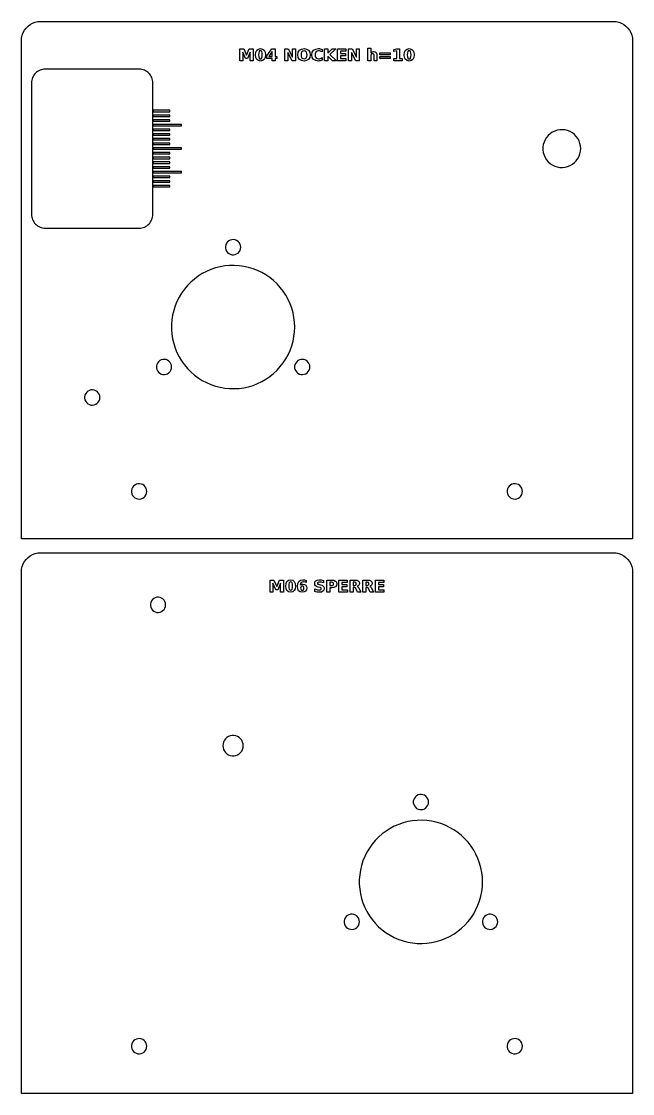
# Model space of a CAD drawing. Header units: millimetres. Extents: x 0 to 263, y 0 to 228.
# Drawn here: x 0 to 130.2, y 0 to 228.3 of the extents above; entities that cross this region are included whole.
import ezdxf

# ---------------------------------------------------------------- set-up
doc = ezdxf.new("R2010")
doc.units = ezdxf.units.MM
doc.layers.add('CUT', color=1, linetype='Continuous')
doc.layers.add('ENGRAVE', color=5, linetype='Continuous')

msp = doc.modelspace()

# ---------------------------------------------------------------- linework, layer by layer
at = {"layer": 'CUT'}
for points in [[(0, 224.2277), (0.0413, 224.805), (0.1649, 225.3731), (0.3681, 225.9179), (0.6467, 226.4282), (0.9952, 226.8937), (1.4063, 227.3048), (1.8718, 227.6533), (2.3821, 227.9319), (2.9269, 228.1351), (3.495, 228.2587), (4.0723, 228.3), (126.0777, 228.3), (126.655, 228.2587), (127.2231, 228.1351), (127.7679, 227.9319), (128.2782, 227.6533), (128.7437, 227.3048), (129.1548, 226.8937), (129.5033, 226.4282), (129.7819, 225.9179), (129.9851, 225.3731), (130.1087, 224.805), (130.15, 224.2277), (130.15, 118.15), (0, 118.15)], [(25.3617, 184.3142), (25.6456, 184.3563), (25.9241, 184.426), (26.1943, 184.5227), (26.4538, 184.6455), (26.7, 184.793), (26.9305, 184.964), (27.1432, 185.1568), (27.336, 185.3695), (27.507, 185.6), (27.6545, 185.8462), (27.7773, 186.1057), (27.874, 186.3759), (27.9437, 186.6544), (27.9858, 186.9383), (28, 187.2268), (28, 215.2232), (27.9858, 215.5117), (27.9437, 215.7956), (27.874, 216.0741), (27.7773, 216.3443), (27.6545, 216.6038), (27.507, 216.85), (27.336, 217.0805), (27.1432, 217.2932), (26.9305, 217.486), (26.7, 217.657), (26.4538, 217.8045), (26.1943, 217.9273), (25.9241, 218.024), (25.6456, 218.0937), (25.3617, 218.1358), (25.0732, 218.15), (5.0768, 218.15), (4.7883, 218.1358), (4.5044, 218.0937), (4.2259, 218.024), (3.9557, 217.9273), (3.6962, 217.8045), (3.45, 217.657), (3.2195, 217.486), (3.0068, 217.2932), (2.814, 217.0805), (2.643, 216.85), (2.4955, 216.6038), (2.3727, 216.3443), (2.276, 216.0741), (2.2063, 215.7956), (2.1642, 215.5117), (2.15, 215.2232), (2.15, 187.2268), (2.1642, 186.9383), (2.2063, 186.6544), (2.276, 186.3759), (2.3727, 186.1057), (2.4955, 185.8462), (2.643, 185.6), (2.814, 185.3695), (3.0068, 185.1568), (3.2195, 184.964), (3.45, 184.793), (3.6962, 184.6455), (3.9557, 184.5227), (4.2259, 184.426), (4.5044, 184.3563), (4.7883, 184.3142), (5.0768, 184.3), (25.0732, 184.3)], [(118.1582, 203.8121), (117.7681, 204.216), (117.3256, 204.5617), (116.8394, 204.8425), (116.3187, 205.0528), (115.7739, 205.1887), (115.2155, 205.2474), (114.6543, 205.2278), (114.1013, 205.1303), (113.5673, 204.9567), (113.0626, 204.7106), (112.5971, 204.3966), (112.1798, 204.0209), (111.8189, 203.5907), (111.5213, 203.1145), (111.2929, 202.6016), (111.1381, 202.0618), (111.06, 201.5058), (111.06, 200.9442), (111.1381, 200.3882), (111.2929, 199.8484), (111.5213, 199.3355), (111.8189, 198.8593), (112.1798, 198.4291), (112.5971, 198.0534), (113.0626, 197.7394), (113.5673, 197.4933), (114.1013, 197.3197), (114.6543, 197.2222), (115.2155, 197.2026), (115.7739, 197.2613), (116.3187, 197.3972), (116.8394, 197.6075), (117.3256, 197.8883), (117.7681, 198.234), (118.1582, 198.6379), (118.4882, 199.0922), (118.7519, 199.588), (118.9439, 200.1156), (119.0606, 200.6649), (119.0998, 201.225), (119.0606, 201.7851), (118.9439, 202.3344), (118.7519, 202.862), (118.4882, 203.3578)], [(46.1267, 181.4632), (45.836, 181.6603), (45.5096, 181.7903), (45.163, 181.8472), (44.8122, 181.8282), (44.4737, 181.7342), (44.1633, 181.5696), (43.8956, 181.3422), (43.683, 181.0625), (43.5355, 180.7437), (43.46, 180.4006), (43.46, 180.0494), (43.5355, 179.7063), (43.683, 179.3875), (43.8956, 179.1078), (44.1633, 178.8804), (44.4737, 178.7158), (44.8122, 178.6218), (45.163, 178.6028), (45.5096, 178.6597), (45.836, 178.7897), (46.1267, 178.9868), (46.3683, 179.2419), (46.5494, 179.5429), (46.6616, 179.8758), (46.6996, 180.225), (46.6616, 180.5742), (46.5494, 180.9071), (46.3683, 181.2081)], [(57.5732, 167.2324), (57.2251, 168.1889), (56.8039, 169.1155), (56.3121, 170.0067), (55.7528, 170.8571), (55.1293, 171.6616), (54.4453, 172.4153), (53.7049, 173.1138), (52.9127, 173.7528), (52.0733, 174.3285), (51.1918, 174.8374), (50.2735, 175.2765), (49.324, 175.6431), (48.3489, 175.9351), (47.3541, 176.1505), (46.3456, 176.2883), (45.3295, 176.3475), (44.3119, 176.3277), (43.2988, 176.2292), (42.2964, 176.0525), (41.3107, 175.7986), (40.3477, 175.469), (39.4131, 175.0659), (38.5125, 174.5915), (37.6514, 174.0488), (36.835, 173.441), (36.0681, 172.7717), (35.3554, 172.0451), (34.7011, 171.2653), (34.1093, 170.4373), (33.5833, 169.5658), (33.1265, 168.6562), (32.7416, 167.714), (32.4308, 166.7448), (32.1961, 165.7543), (32.0388, 164.7487), (31.9599, 163.7339), (31.9599, 162.7161), (32.0388, 161.7013), (32.1961, 160.6957), (32.4308, 159.7052), (32.7416, 158.736), (33.1265, 157.7938), (33.5833, 156.8842), (34.1093, 156.0127), (34.7011, 155.1847), (35.3554, 154.4049), (36.0681, 153.6783), (36.835, 153.009), (37.6514, 152.4012), (38.5125, 151.8585), (39.4131, 151.3841), (40.3477, 150.981), (41.3107, 150.6514), (42.2964, 150.3975), (43.2988, 150.2208), (44.3119, 150.1223), (45.3295, 150.1025), (46.3456, 150.1617), (47.3541, 150.2995), (48.3489, 150.5149), (49.324, 150.8069), (50.2735, 151.1735), (51.1918, 151.6126), (52.0733, 152.1215), (52.9127, 152.6972), (53.7049, 153.3362), (54.4453, 154.0347), (55.1293, 154.7884), (55.7528, 155.5929), (56.3121, 156.4433), (56.8039, 157.3345), (57.2251, 158.2611), (57.5732, 159.2176), (57.8462, 160.1982), (58.0423, 161.1969), (58.1605, 162.2079), (58.1999, 163.225), (58.1605, 164.2421), (58.0423, 165.2531), (57.8462, 166.2518)], [(31.4043, 155.9632), (31.1135, 156.1603), (30.7872, 156.2903), (30.4405, 156.3472), (30.0897, 156.3282), (29.7513, 156.2342), (29.4409, 156.0696), (29.1731, 155.8422), (28.9606, 155.5625), (28.8131, 155.2437), (28.7375, 154.9006), (28.7375, 154.5494), (28.8131, 154.2063), (28.9606, 153.8875), (29.1731, 153.6078), (29.4409, 153.3804), (29.7513, 153.2158), (30.0897, 153.1218), (30.4405, 153.1028), (30.7872, 153.1597), (31.1135, 153.2897), (31.4043, 153.4868), (31.6459, 153.7419), (31.827, 154.0429), (31.9391, 154.3758), (31.9771, 154.725), (31.9391, 155.0742), (31.827, 155.4071), (31.6459, 155.7081)], [(60.5584, 156.1603), (60.232, 156.2903), (59.8854, 156.3472), (59.5346, 156.3282), (59.1961, 156.2342), (58.8858, 156.0696), (58.618, 155.8422), (58.4054, 155.5625), (58.2579, 155.2437), (58.1824, 154.9006), (58.1824, 154.5494), (58.2579, 154.2063), (58.4054, 153.8875), (58.618, 153.6078), (58.8858, 153.3804), (59.1961, 153.2158), (59.5346, 153.1218), (59.8854, 153.1028), (60.232, 153.1597), (60.5584, 153.2897), (60.8491, 153.4868), (61.0907, 153.7419), (61.2718, 154.0429), (61.384, 154.3758), (61.422, 154.725), (61.384, 155.0742), (61.2718, 155.4071), (61.0907, 155.7081), (60.8491, 155.9632)], [(16.1267, 149.4632), (15.836, 149.6603), (15.5096, 149.7903), (15.163, 149.8472), (14.8122, 149.8282), (14.4737, 149.7342), (14.1633, 149.5696), (13.8956, 149.3422), (13.683, 149.0625), (13.5355, 148.7437), (13.46, 148.4006), (13.46, 148.0494), (13.5355, 147.7063), (13.683, 147.3875), (13.8956, 147.1078), (14.1633, 146.8804), (14.4737, 146.7158), (14.8122, 146.6218), (15.163, 146.6028), (15.5096, 146.6597), (15.836, 146.7897), (16.1267, 146.9868), (16.3683, 147.2419), (16.5494, 147.5429), (16.6616, 147.8758), (16.6996, 148.225), (16.6616, 148.5742), (16.5494, 148.9071), (16.3683, 149.2081)], [(26.3683, 129.2081), (26.1267, 129.4632), (25.836, 129.6603), (25.5096, 129.7903), (25.163, 129.8472), (24.8122, 129.8282), (24.4737, 129.7342), (24.1633, 129.5696), (23.8956, 129.3422), (23.683, 129.0625), (23.5355, 128.7437), (23.46, 128.4006), (23.46, 128.0494), (23.5355, 127.7063), (23.683, 127.3875), (23.8956, 127.1078), (24.1633, 126.8804), (24.4737, 126.7158), (24.8122, 126.6218), (25.163, 126.6028), (25.5096, 126.6597), (25.836, 126.7897), (26.1267, 126.9868), (26.3683, 127.2419), (26.5494, 127.5429), (26.6616, 127.8758), (26.6996, 128.225), (26.6616, 128.5742), (26.5494, 128.9071)], [(106.5494, 128.9071), (106.3683, 129.2081), (106.1267, 129.4632), (105.836, 129.6603), (105.5096, 129.7903), (105.163, 129.8472), (104.8122, 129.8282), (104.4737, 129.7342), (104.1633, 129.5696), (103.8956, 129.3422), (103.683, 129.0625), (103.5355, 128.7437), (103.46, 128.4006), (103.46, 128.0494), (103.5355, 127.7063), (103.683, 127.3875), (103.8956, 127.1078), (104.1633, 126.8804), (104.4737, 126.7158), (104.8122, 126.6218), (105.163, 126.6028), (105.5096, 126.6597), (105.836, 126.7897), (106.1267, 126.9868), (106.3683, 127.2419), (106.5494, 127.5429), (106.6616, 127.8758), (106.6996, 128.225), (106.6616, 128.5742)], [(0, 111.0777), (0.0413, 111.655), (0.1649, 112.2231), (0.3681, 112.7679), (0.6467, 113.2782), (0.9952, 113.7437), (1.4063, 114.1548), (1.8718, 114.5033), (2.3821, 114.7819), (2.9269, 114.9851), (3.495, 115.1087), (4.0723, 115.15), (126.0777, 115.15), (126.655, 115.1087), (127.2231, 114.9851), (127.7679, 114.7819), (128.2782, 114.5033), (128.7437, 114.1548), (129.1548, 113.7437), (129.5033, 113.2782), (129.7819, 112.7679), (129.9851, 112.2231), (130.1087, 111.655), (130.15, 111.0777), (130.15, 0), (0, 0)], [(30.3683, 105.0581), (30.1267, 105.3132), (29.836, 105.5103), (29.5096, 105.6403), (29.163, 105.6972), (28.8122, 105.6782), (28.4737, 105.5842), (28.1633, 105.4196), (27.8956, 105.1922), (27.683, 104.9125), (27.5355, 104.5937), (27.46, 104.2506), (27.46, 103.8994), (27.5355, 103.5563), (27.683, 103.2375), (27.8956, 102.9578), (28.1633, 102.7304), (28.4737, 102.5658), (28.8122, 102.4718), (29.163, 102.4528), (29.5096, 102.5097), (29.836, 102.6397), (30.1267, 102.8368), (30.3683, 103.0919), (30.5494, 103.3929), (30.6616, 103.7258), (30.6996, 104.075), (30.6616, 104.4242), (30.5494, 104.7571)], [(46.6821, 75.5401), (46.3855, 75.8104), (46.0443, 76.0217), (45.6701, 76.1667), (45.2757, 76.2404), (44.8743, 76.2404), (44.4799, 76.1667), (44.1057, 76.0217), (43.7645, 75.8104), (43.4679, 75.5401), (43.2261, 75.2198), (43.0472, 74.8606), (42.9373, 74.4746), (42.9003, 74.075), (42.9373, 73.6754), (43.0472, 73.2894), (43.2261, 72.9302), (43.4679, 72.6099), (43.7645, 72.3396), (44.1057, 72.1283), (44.4799, 71.9833), (44.8743, 71.9096), (45.2757, 71.9096), (45.6701, 71.9833), (46.0443, 72.1283), (46.3855, 72.3396), (46.6821, 72.6099), (46.9239, 72.9302), (47.1028, 73.2894), (47.2127, 73.6754), (47.2497, 74.075), (47.2127, 74.4746), (47.1028, 74.8606), (46.9239, 75.2198)], [(86.3683, 63.0581), (86.1267, 63.3132), (85.836, 63.5103), (85.5096, 63.6403), (85.163, 63.6972), (84.8122, 63.6782), (84.4737, 63.5842), (84.1633, 63.4196), (83.8956, 63.1922), (83.683, 62.9125), (83.5355, 62.5937), (83.46, 62.2506), (83.46, 61.8994), (83.5355, 61.5563), (83.683, 61.2375), (83.8956, 60.9578), (84.1633, 60.7304), (84.4737, 60.5658), (84.8122, 60.4718), (85.163, 60.4528), (85.5096, 60.5097), (85.836, 60.6397), (86.1267, 60.8368), (86.3683, 61.0919), (86.5494, 61.3929), (86.6616, 61.7258), (86.6996, 62.075), (86.6616, 62.4242), (86.5494, 62.7571)], [(97.8462, 48.1018), (97.5732, 49.0824), (97.2251, 50.0389), (96.8039, 50.9655), (96.3121, 51.8567), (95.7528, 52.7071), (95.1293, 53.5116), (94.4453, 54.2653), (93.7049, 54.9638), (92.9127, 55.6028), (92.0733, 56.1785), (91.1918, 56.6874), (90.2735, 57.1265), (89.324, 57.4931), (88.3489, 57.7851), (87.3541, 58.0005), (86.3456, 58.1383), (85.3295, 58.1975), (84.3119, 58.1777), (83.2988, 58.0792), (82.2964, 57.9025), (81.3107, 57.6486), (80.3477, 57.319), (79.4131, 56.9159), (78.5125, 56.4415), (77.6514, 55.8988), (76.835, 55.291), (76.0681, 54.6217), (75.3554, 53.8951), (74.7011, 53.1153), (74.1093, 52.2873), (73.5833, 51.4158), (73.1265, 50.5062), (72.7416, 49.564), (72.4308, 48.5948), (72.1961, 47.6043), (72.0388, 46.5987), (71.9599, 45.5839), (71.9599, 44.5661), (72.0388, 43.5513), (72.1961, 42.5457), (72.4308, 41.5552), (72.7416, 40.586), (73.1265, 39.6438), (73.5833, 38.7342), (74.1093, 37.8627), (74.7011, 37.0347), (75.3554, 36.2549), (76.0681, 35.5283), (76.835, 34.859), (77.6514, 34.2512), (78.5125, 33.7085), (79.4131, 33.2341), (80.3477, 32.831), (81.3107, 32.5014), (82.2964, 32.2475), (83.2988, 32.0708), (84.3119, 31.9723), (85.3295, 31.9525), (86.3456, 32.0117), (87.3541, 32.1495), (88.3489, 32.3649), (89.324, 32.6569), (90.2735, 33.0235), (91.1918, 33.4626), (92.0733, 33.9715), (92.9127, 34.5472), (93.7049, 35.1862), (94.4453, 35.8847), (95.1293, 36.6384), (95.7528, 37.4429), (96.3121, 38.2933), (96.8039, 39.1845), (97.2251, 40.1111), (97.5732, 41.0676), (97.8462, 42.0482), (98.0423, 43.0469), (98.1605, 44.0579), (98.1999, 45.075), (98.1605, 46.0921), (98.0423, 47.1031)], [(71.6459, 37.5581), (71.4043, 37.8132), (71.1135, 38.0103), (70.7872, 38.1403), (70.4405, 38.1972), (70.0897, 38.1782), (69.7513, 38.0842), (69.4409, 37.9196), (69.1731, 37.6922), (68.9606, 37.4125), (68.8131, 37.0937), (68.7375, 36.7506), (68.7375, 36.3994), (68.8131, 36.0563), (68.9606, 35.7375), (69.1731, 35.4578), (69.4409, 35.2304), (69.7513, 35.0658), (70.0897, 34.9718), (70.4405, 34.9528), (70.7872, 35.0097), (71.1135, 35.1397), (71.4043, 35.3368), (71.6459, 35.5919), (71.827, 35.8929), (71.9391, 36.2258), (71.9771, 36.575), (71.9391, 36.9242), (71.827, 37.2571)], [(100.8491, 37.8132), (100.5584, 38.0103), (100.232, 38.1403), (99.8854, 38.1972), (99.5346, 38.1782), (99.1961, 38.0842), (98.8858, 37.9196), (98.618, 37.6922), (98.4054, 37.4125), (98.2579, 37.0937), (98.1824, 36.7506), (98.1824, 36.3994), (98.2579, 36.0563), (98.4054, 35.7375), (98.618, 35.4578), (98.8858, 35.2304), (99.1961, 35.0658), (99.5346, 34.9718), (99.8854, 34.9528), (100.232, 35.0097), (100.5584, 35.1397), (100.8491, 35.3368), (101.0907, 35.5919), (101.2718, 35.8929), (101.384, 36.2258), (101.422, 36.575), (101.384, 36.9242), (101.2718, 37.2571), (101.0907, 37.5581)], [(26.5494, 10.7571), (26.3683, 11.0581), (26.1267, 11.3132), (25.836, 11.5103), (25.5096, 11.6403), (25.163, 11.6972), (24.8122, 11.6782), (24.4737, 11.5842), (24.1633, 11.4196), (23.8956, 11.1922), (23.683, 10.9125), (23.5355, 10.5937), (23.46, 10.2506), (23.46, 9.8994), (23.5355, 9.5563), (23.683, 9.2375), (23.8956, 8.9578), (24.1633, 8.7304), (24.4737, 8.5658), (24.8122, 8.4718), (25.163, 8.4528), (25.5096, 8.5097), (25.836, 8.6397), (26.1267, 8.8368), (26.3683, 9.0919), (26.5494, 9.3929), (26.6616, 9.7258), (26.6996, 10.075), (26.6616, 10.4242)], [(106.6616, 10.4242), (106.5494, 10.7571), (106.3683, 11.0581), (106.1267, 11.3132), (105.836, 11.5103), (105.5096, 11.6403), (105.163, 11.6972), (104.8122, 11.6782), (104.4737, 11.5842), (104.1633, 11.4196), (103.8956, 11.1922), (103.683, 10.9125), (103.5355, 10.5937), (103.46, 10.2506), (103.46, 9.8994), (103.5355, 9.5563), (103.683, 9.2375), (103.8956, 8.9578), (104.1633, 8.7304), (104.4737, 8.5658), (104.8122, 8.4718), (105.163, 8.4528), (105.5096, 8.5097), (105.836, 8.6397), (106.1267, 8.8368), (106.3683, 9.0919), (106.5494, 9.3929), (106.6616, 9.7258), (106.6996, 10.075)]]:
    msp.add_lwpolyline(points, close=True, dxfattribs=at)
at = {"layer": 'ENGRAVE'}
for points in [[(47.9422, 221.1063), (48.5268, 222.4719), (49.3625, 222.4719), (49.3625, 219.9202), (48.7407, 219.9202), (48.7407, 221.7866), (48.1528, 220.4107), (47.7355, 220.4107), (47.1476, 221.7866), (47.1476, 219.9202), (46.5242, 219.9202), (46.5242, 222.4719), (47.3614, 222.4719)], [(51.8852, 221.7563), (51.9536, 221.1933), (51.8852, 220.6318), (51.6801, 220.2149), (51.3494, 219.9565), (50.9041, 219.8704), (50.4576, 219.9565), (50.1264, 220.2149), (49.9214, 220.6318), (49.853, 221.1933), (49.9214, 221.7563), (50.1264, 222.1733), (50.4576, 222.4317), (50.9041, 222.5178), (51.3494, 222.4317), (51.6801, 222.1733)], [(50.9041, 222.0683), (50.7227, 222.0193), (50.6017, 221.8725), (50.5336, 221.6064), (50.5109, 221.1988), (50.5336, 220.7861), (50.6017, 220.5163), (50.7227, 220.3678), (50.9041, 220.3183), (51.0846, 220.3678), (51.2049, 220.5163), (51.273, 220.7861), (51.2957, 221.1988), (51.2732, 221.6064), (51.206, 221.8725), (51.0857, 222.0193)], [(53.3, 222.4719), (54.0317, 222.4719), (54.0317, 220.8619), (54.3954, 220.8619), (54.3954, 220.385), (54.0317, 220.385), (54.0317, 219.9202), (53.4093, 219.9202), (53.4093, 220.385), (52.2784, 220.385), (52.2784, 220.9488)], [(52.6886, 220.8619), (53.4093, 220.8619), (53.4093, 221.9299)], [(58.3826, 222.4719), (58.3826, 219.9202), (57.6476, 219.9202), (56.7196, 221.6702), (56.7196, 219.9202), (56.0961, 219.9202), (56.0961, 222.4719), (56.8306, 222.4719), (57.7586, 220.7219), (57.7586, 222.4719)], [(60.1906, 222.5178), (60.7391, 222.4298), (61.1542, 222.1656), (61.4159, 221.7467), (61.5031, 221.1933), (61.4159, 220.6413), (61.1542, 220.2226), (60.7391, 219.9584), (60.1906, 219.8704), (59.643, 219.9584), (59.2275, 220.2226), (58.9654, 220.6413), (58.8781, 221.1933), (58.9654, 221.7467), (59.2275, 222.1656), (59.643, 222.4298)], [(59.7241, 220.5693), (59.9236, 220.4028), (60.1906, 220.3473), (60.4588, 220.4028), (60.6587, 220.5693), (60.783, 220.8366), (60.8244, 221.1933), (60.783, 221.5515), (60.6587, 221.8189), (60.4588, 221.9854), (60.1906, 222.0409), (59.9236, 221.9854), (59.7241, 221.8189), (59.5998, 221.5515), (59.5584, 221.1933), (59.5998, 220.8366)], [(61.8536, 221.1933), (61.9467, 221.7413), (62.2261, 222.1612), (62.6648, 222.4287), (63.2361, 222.5178), (63.4456, 222.5058), (63.6463, 222.4697), (63.8389, 222.4105), (64.0242, 222.328), (64.0242, 221.8003), (63.8423, 221.9083), (63.6632, 221.983), (63.4809, 222.0264), (63.2892, 222.0409), (62.9746, 221.9845), (62.7352, 221.8151), (62.5843, 221.547), (62.5339, 221.1933), (62.5843, 220.8407), (62.7352, 220.5726), (62.9746, 220.4036), (63.2892, 220.3473), (63.4809, 220.3618), (63.6632, 220.4052), (63.8423, 220.4803), (64.0242, 220.5884), (64.0242, 220.0602), (63.8389, 219.9777), (63.6463, 219.9185), (63.4456, 219.8824), (63.2361, 219.8704), (62.6648, 219.9595), (62.2261, 220.227), (61.9467, 220.6468)], [(65.2273, 222.4719), (65.2273, 221.5405), (66.1756, 222.4719), (66.9396, 222.4719), (65.7107, 221.2633), (67.0659, 219.9202), (66.2423, 219.9202), (65.2273, 220.9253), (65.2273, 219.9202), (64.5694, 219.9202), (64.5694, 222.4719)], [(69.0943, 219.9202), (67.2814, 219.9202), (67.2814, 222.4719), (69.0565, 222.4719), (69.0565, 221.9742), (67.9393, 221.9742), (67.9393, 221.4995), (68.9904, 221.4995), (68.9904, 221.0019), (67.9393, 221.0019), (67.9393, 220.4173), (69.0943, 220.4173)], [(71.3348, 222.4719), (71.9588, 222.4719), (71.9588, 219.9202), (71.2238, 219.9202), (70.2957, 221.6702), (70.2957, 219.9202), (69.6723, 219.9202), (69.6723, 222.4719), (70.4068, 222.4719), (71.3348, 220.7219)], [(75.0094, 221.3457), (74.8884, 221.4108), (74.814, 221.4191), (74.6431, 221.3821), (74.5132, 221.2709), (74.4312, 221.0948), (74.4039, 220.8619), (74.4039, 219.9202), (73.7925, 219.9202), (73.7925, 222.5796), (74.4039, 222.5796), (74.4039, 221.5542), (74.5465, 221.6996), (74.6975, 221.8009), (74.8615, 221.8603), (75.0415, 221.8802), (75.333, 221.8293), (75.5446, 221.6767), (75.6734, 221.4275), (75.7164, 221.0855), (75.7164, 219.9202), (75.1011, 219.9202), (75.0902, 221.1539), (75.0519, 221.2923)], [(78.5514, 221.2053), (76.3606, 221.2053), (76.3606, 221.6067), (78.5514, 221.6067)], [(80.536, 220.3746), (81.1173, 220.3746), (81.1173, 219.9202), (79.3329, 219.9202), (79.3329, 220.3746), (79.9142, 220.3746), (79.9142, 222.024), (79.3175, 221.9009), (79.3175, 222.3488), (79.9104, 222.4719), (80.536, 222.4719)], [(83.3524, 222.1733), (83.5575, 221.7563), (83.6258, 221.1933), (83.5575, 220.6318), (83.3524, 220.2149), (83.0217, 219.9565), (82.5764, 219.8704), (82.1298, 219.9565), (81.7987, 220.2149), (81.5936, 220.6318), (81.5253, 221.1933), (81.5936, 221.7563), (81.7987, 222.1733), (82.1298, 222.4317), (82.5764, 222.5178), (83.0217, 222.4317)], [(82.3949, 222.0193), (82.2739, 221.8725), (82.2059, 221.6064), (82.1832, 221.1988), (82.2059, 220.7861), (82.2739, 220.5163), (82.3949, 220.3678), (82.5764, 220.3183), (82.7568, 220.3678), (82.8771, 220.5163), (82.9452, 220.7861), (82.9679, 221.1988), (82.9455, 221.6064), (82.8782, 221.8725), (82.7579, 222.0193), (82.5764, 222.0683)], [(76.3606, 220.4244), (76.3606, 220.8296), (78.5514, 220.8296), (78.5514, 220.4244)], [(31.575, 209.075), (31.575, 209.375), (28.075, 209.375), (28.075, 209.075)], [(31.575, 208.075), (31.575, 208.375), (28.075, 208.375), (28.075, 208.075)], [(31.575, 207.075), (31.575, 207.375), (28.075, 207.375), (28.075, 207.075)], [(34.075, 206.075), (34.075, 206.375), (28.075, 206.375), (28.075, 206.075)], [(31.575, 205.075), (31.575, 205.375), (28.075, 205.375), (28.075, 205.075)], [(31.575, 204.075), (31.575, 204.375), (28.075, 204.375), (28.075, 204.075)], [(31.575, 203.075), (31.575, 203.375), (28.075, 203.375), (28.075, 203.075)], [(31.575, 202.075), (31.575, 202.375), (28.075, 202.375), (28.075, 202.075)], [(34.075, 201.075), (34.075, 201.375), (28.075, 201.375), (28.075, 201.075)], [(31.575, 200.075), (31.575, 200.375), (28.075, 200.375), (28.075, 200.075)], [(31.575, 199.075), (31.575, 199.375), (28.075, 199.375), (28.075, 199.075)], [(31.575, 198.075), (31.575, 198.375), (28.075, 198.375), (28.075, 198.075)], [(31.575, 197.075), (31.575, 197.375), (28.075, 197.375), (28.075, 197.075)], [(34.075, 196.075), (34.075, 196.375), (28.075, 196.375), (28.075, 196.075)], [(31.575, 195.075), (31.575, 195.375), (28.075, 195.375), (28.075, 195.075)], [(31.575, 194.075), (31.575, 194.375), (28.075, 194.375), (28.075, 194.075)], [(31.575, 193.075), (31.575, 193.375), (28.075, 193.375), (28.075, 193.075)], [(53.5726, 108.6675), (53.5726, 106.8011), (52.9491, 106.8011), (52.9491, 109.3528), (53.7864, 109.3528), (54.3672, 107.9872), (54.9518, 109.3528), (55.7874, 109.3528), (55.7874, 106.8011), (55.1656, 106.8011), (55.1656, 108.6675), (54.5777, 107.2916), (54.1605, 107.2916)], [(56.3463, 108.6372), (56.5514, 109.0542), (56.8825, 109.3126), (57.3291, 109.3987), (57.7744, 109.3126), (58.1051, 109.0542), (58.3102, 108.6372), (58.3785, 108.0742), (58.3102, 107.5127), (58.1051, 107.0958), (57.7744, 106.8374), (57.3291, 106.7513), (56.8825, 106.8374), (56.5514, 107.0958), (56.3463, 107.5127), (56.278, 108.0742)], [(57.1476, 108.9002), (57.0266, 108.7534), (56.9586, 108.4873), (56.9359, 108.0796), (56.9586, 107.667), (57.0266, 107.3971), (57.1476, 107.2487), (57.3291, 107.1992), (57.5095, 107.2487), (57.6298, 107.3971), (57.6979, 107.667), (57.7206, 108.0796), (57.6982, 108.4873), (57.6309, 108.7534), (57.5106, 108.9002), (57.3291, 108.9492)], [(59.4518, 108.5985), (59.3902, 108.317), (59.5075, 108.3901), (59.6341, 108.4422), (59.772, 108.4738), (59.9218, 108.4843), (60.2751, 108.4271), (60.5529, 108.2552), (60.7329, 107.9911), (60.793, 107.6558), (60.7258, 107.2864), (60.5245, 106.9985), (60.2107, 106.8131), (59.8053, 106.7513), (59.3643, 106.8352), (59.0353, 107.0871), (58.8311, 107.4935), (58.763, 108.0403), (58.8427, 108.6048), (59.0818, 109.0339), (59.4597, 109.3051), (59.9557, 109.3954), (60.2975, 109.3681), (60.6256, 109.2861), (60.6256, 108.8141), (60.4679, 108.8811), (60.1777, 108.9553), (60.0394, 108.9645), (59.7781, 108.9236), (59.5816, 108.801)], [(59.4668, 107.6126), (59.4884, 107.4168), (59.5532, 107.2768), (59.6612, 107.1932), (59.8124, 107.1653), (59.9645, 107.1932), (60.0727, 107.2768), (60.1375, 107.4168), (60.1591, 107.6126), (60.1375, 107.8087), (60.0727, 107.9484), (59.9645, 108.0325), (59.8124, 108.0605), (59.6612, 108.0325), (59.5532, 107.9484), (59.4884, 107.8087)], [(63.3037, 108.9056), (63.1598, 108.8568), (63.0754, 108.7742), (63.0472, 108.6555), (63.0662, 108.564), (63.1232, 108.4953), (63.2303, 108.4424), (63.6794, 108.3411), (64.0433, 108.233), (64.2842, 108.0807), (64.4192, 107.8699), (64.4641, 107.5853), (64.4015, 107.2175), (64.2137, 106.9575), (63.8972, 106.8028), (63.4486, 106.7513), (63.2058, 106.7629), (62.9619, 106.7978), (62.7174, 106.8549), (62.473, 106.9345), (62.473, 107.4896), (62.7133, 107.3758), (62.9455, 107.2938), (63.1696, 107.2446), (63.3857, 107.2282), (63.5759, 107.2461), (63.7155, 107.2998), (63.8012, 107.3873), (63.8298, 107.5054), (63.8104, 107.6111), (63.7521, 107.6897), (63.6358, 107.7514), (63.1872, 107.8625), (62.8558, 107.9689), (62.6272, 108.1239), (62.4947, 108.3345), (62.4505, 108.6074), (62.5121, 108.9445), (62.6966, 109.1936), (62.9966, 109.3474), (63.4043, 109.3987), (63.8369, 109.367), (64.2963, 109.2724), (64.2963, 108.7321), (64.0887, 108.8145), (63.8861, 108.8737), (63.692, 108.9098), (63.5088, 108.9218)], [(66.1332, 107.6864), (65.6995, 107.6864), (65.6995, 106.8011), (65.0416, 106.8011), (65.0416, 109.3528), (66.1332, 109.3528), (66.5637, 109.2986), (66.8808, 109.1362), (67.0764, 108.8743), (67.1416, 108.5204), (67.0764, 108.165), (66.8808, 107.9025), (66.5637, 107.7404)], [(66.2329, 108.1866), (66.3591, 108.2563), (66.4374, 108.3688), (66.4635, 108.5204), (66.4374, 108.6715), (66.3591, 108.7835), (66.2329, 108.8528), (66.0632, 108.8759), (65.6995, 108.8759), (65.6995, 108.1633), (66.0632, 108.1633)], [(68.2649, 107.8828), (68.2649, 107.2982), (69.4199, 107.2982), (69.4199, 106.8011), (67.607, 106.8011), (67.607, 109.3528), (69.3822, 109.3528), (69.3822, 108.8551), (68.2649, 108.8551), (68.2649, 108.3804), (69.316, 108.3804), (69.316, 107.8828)], [(71.9459, 108.4183), (71.8541, 108.2333), (71.7011, 108.0922), (71.486, 107.9938), (71.614, 107.9436), (71.7277, 107.8543), (71.8355, 107.718), (72.3014, 106.8011), (71.6009, 106.8011), (71.2897, 107.4349), (71.1949, 107.5959), (71.0988, 107.6963), (70.9864, 107.7492), (70.8418, 107.7668), (70.6559, 107.7668), (70.6559, 106.8011), (69.998, 106.8011), (69.998, 109.3528), (71.0026, 109.3528), (71.4394, 109.3104), (71.7414, 109.1832), (71.9178, 108.965), (71.9766, 108.6484)], [(71.229, 108.2979), (71.2963, 108.3997), (71.3187, 108.5511), (71.2963, 108.7006), (71.229, 108.8004), (71.11, 108.857), (70.9326, 108.8759), (70.6559, 108.8759), (70.6559, 108.2213), (70.9326, 108.2213), (71.11, 108.2404)], [(74.6409, 108.4183), (74.5491, 108.2333), (74.3961, 108.0922), (74.181, 107.9938), (74.309, 107.9436), (74.4227, 107.8543), (74.5305, 107.718), (74.9964, 106.8011), (74.2959, 106.8011), (73.9847, 107.4349), (73.8899, 107.5959), (73.7938, 107.6963), (73.6814, 107.7492), (73.5368, 107.7668), (73.3509, 107.7668), (73.3509, 106.8011), (72.693, 106.8011), (72.693, 109.3528), (73.6976, 109.3528), (74.1344, 109.3104), (74.4364, 109.1832), (74.6128, 108.965), (74.6716, 108.6484)], [(73.805, 108.2404), (73.924, 108.2979), (73.9913, 108.3997), (74.0137, 108.5511), (73.9913, 108.7006), (73.924, 108.8004), (73.805, 108.857), (73.6276, 108.8759), (73.3509, 108.8759), (73.3509, 108.2213), (73.6276, 108.2213)], [(77.097, 107.8828), (76.0459, 107.8828), (76.0459, 107.2982), (77.2009, 107.2982), (77.2009, 106.8011), (75.388, 106.8011), (75.388, 109.3528), (77.1631, 109.3528), (77.1631, 108.8551), (76.0459, 108.8551), (76.0459, 108.3804), (77.097, 108.3804)]]:
    msp.add_lwpolyline(points, close=True, dxfattribs=at)

doc.saveas('drawing.dxf')
